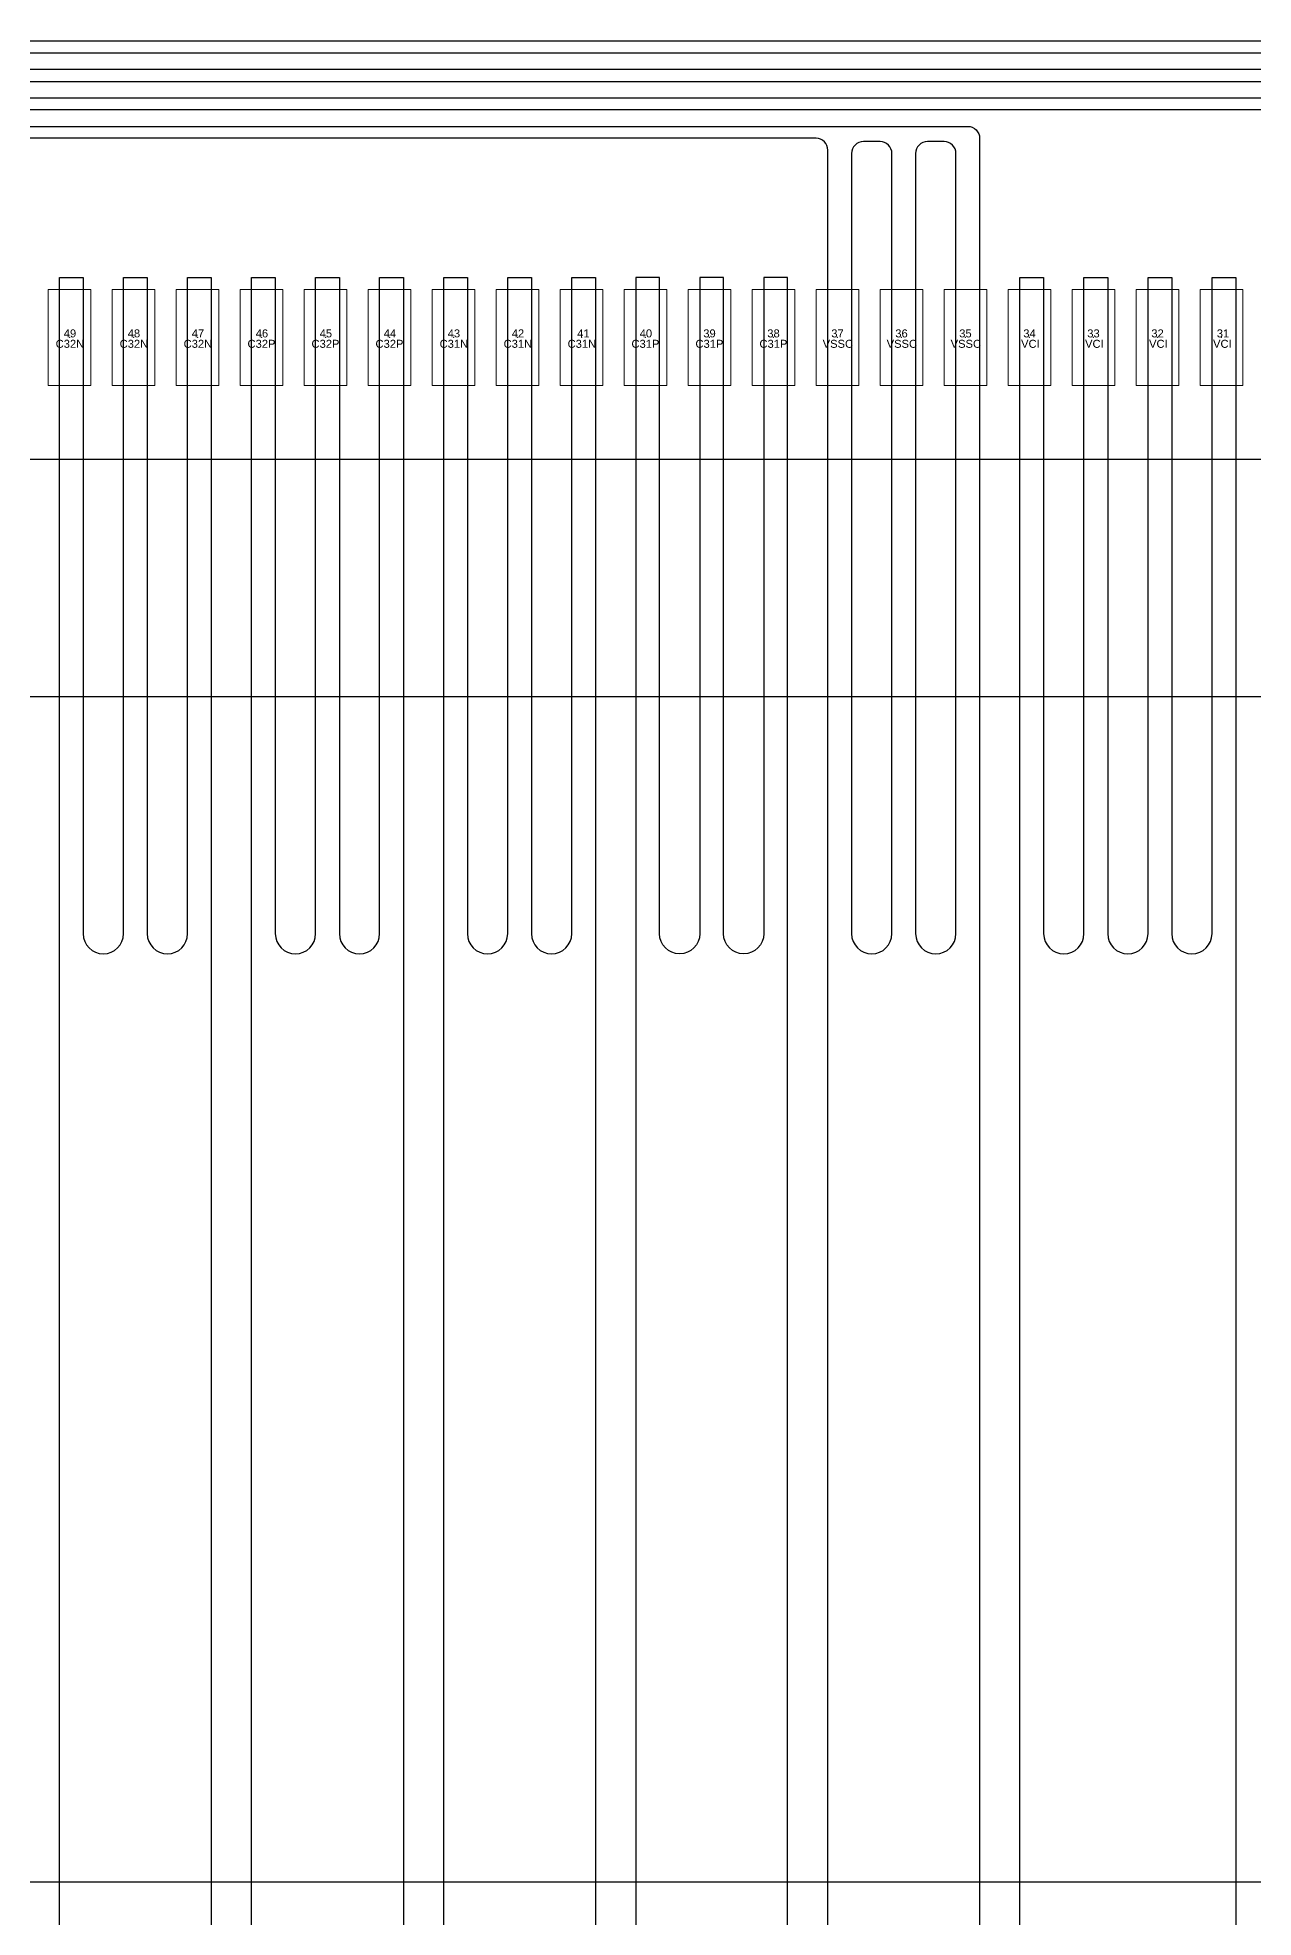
# Model space of a CAD drawing. Extents: x 10 to 206, y -65 to 73.
# Drawn here: x 64.591 to 65.617, y 31.946 to 33.532 of the extents above; entities that cross this region are included whole.
import ezdxf
from ezdxf.enums import TextEntityAlignment as Align

# ---------------------------------------------------------------- set-up
doc = ezdxf.new("R2010")
doc.units = 0
doc.header["$LTSCALE"] = 0.5
doc.layers.get('0').update_dxf_attribs({"lineweight": 13})
for name, color, linetype in [('01 Copper', 3, 'Continuous'), ('03 Solder resist', 6, 'Continuous'), ('04 Chip', 20, 'Continuous'), ('07 Potting', 132, 'Continuous'), ('08 Dimension&pin assignment', 7, 'Continuous')]:
    doc.layers.add(name, color=color, linetype=linetype)
for name, color, linetype, lineweight in [('05 Bump', 130, 'Continuous', 0), ('11 IL no.', 254, 'Continuous', 0), ('12 IL name', 210, 'Continuous', 0)]:
    doc.layers.add(name, color=color, linetype=linetype, lineweight=lineweight)
doc.styles.add('MBC_Arial_Font', font='arial.ttf')
doc.styles.get("Standard").update_dxf_attribs({"font": 'romans.shx', "width": 0.75, "bigfont": 'AllInOneBig.shx'})
doc.dimstyles.new('ISO-25', dxfattribs={"dimtxt": 0.5, "dimasz": 0.8, "dimexe": 0.1, "dimexo": 0.1, "dimgap": 0.1, "dimtad": 1, "dimdec": 3, "dimzin": 1, "dimdsep": 46, "dimtxsty": 'Standard', "dimcen": 0.5, "dimadec": 0, "dimazin": 0, "dimtfac": 1, "dimtdec": 3, "dimtmove": 0, "dimatfit": 3, "dimfxl": 0, "dimarcsym": 0})

# ---------------------------------------------------------------- blocks, each defined once
blk = doc.blocks.new('*U103')
at = {"color": 0}
blk.add_lwpolyline([(-0.018, -0.0405), (0.018, -0.0405), (0.018, 0.0405), (-0.018, 0.0405)], close=True, dxfattribs=at)
at = {"color": 0, "style": 'MBC_Arial_Font', "flags": 1}
for tag, p in [('COMMENT1', (0, 0.0023)), ('COMMENT2', (0, 0.0015)), ('COMMENT3', (0, 0.0007)), ('COMMENT4', (0, -0.0001)), ('PAD_NO', (0, 0.0031)), ('COMMENT5', (0, -0.0009)), ('COMMENT6', (0, -0.0018)), ('COMMENT7', (0, -0.0026)), ('COMMENT8', (0, -0.0034)), ('COMMENT9', (0, -0.0042))]:
    blk.add_attdef(tag, text='', height=0.000625, dxfattribs=at).set_placement(p, align=Align.MIDDLE_CENTER)
blk = doc.blocks.new('*U104')
at = {"color": 0}
blk.add_lwpolyline([(-0.018, -0.0405), (0.018, -0.0405), (0.018, 0.0405), (-0.018, 0.0405)], close=True, dxfattribs=at)
at = {"color": 0, "style": 'MBC_Arial_Font', "flags": 1}
for tag, p in [('COMMENT1', (0, 0.0023)), ('COMMENT2', (0, 0.0015)), ('COMMENT3', (0, 0.0007)), ('COMMENT4', (0, -0.0001)), ('PAD_NO', (0, 0.0031)), ('COMMENT5', (0, -0.0009)), ('COMMENT6', (0, -0.0018)), ('COMMENT7', (0, -0.0026)), ('COMMENT8', (0, -0.0034)), ('COMMENT9', (0, -0.0042))]:
    blk.add_attdef(tag, text='', height=0.000625, dxfattribs=at).set_placement(p, align=Align.MIDDLE_CENTER)
blk = doc.blocks.new('*U105')
at = {"color": 0}
blk.add_lwpolyline([(-0.018, -0.0405), (0.018, -0.0405), (0.018, 0.0405), (-0.018, 0.0405)], close=True, dxfattribs=at)
at = {"color": 0, "style": 'MBC_Arial_Font', "flags": 1}
for tag, p in [('COMMENT1', (0, 0.0023)), ('COMMENT2', (0, 0.0015)), ('COMMENT3', (0, 0.0007)), ('COMMENT4', (0, -0.0001)), ('PAD_NO', (0, 0.0031)), ('COMMENT5', (0, -0.0009)), ('COMMENT6', (0, -0.0018)), ('COMMENT7', (0, -0.0026)), ('COMMENT8', (0, -0.0034)), ('COMMENT9', (0, -0.0042))]:
    blk.add_attdef(tag, text='', height=0.000625, dxfattribs=at).set_placement(p, align=Align.MIDDLE_CENTER)
blk = doc.blocks.new('*U106')
at = {"color": 0}
blk.add_lwpolyline([(-0.018, -0.0405), (0.018, -0.0405), (0.018, 0.0405), (-0.018, 0.0405)], close=True, dxfattribs=at)
at = {"color": 0, "style": 'MBC_Arial_Font', "flags": 1}
for tag, p in [('COMMENT1', (0, 0.0023)), ('COMMENT2', (0, 0.0015)), ('COMMENT3', (0, 0.0007)), ('COMMENT4', (0, -0.0001)), ('PAD_NO', (0, 0.0031)), ('COMMENT5', (0, -0.0009)), ('COMMENT6', (0, -0.0018)), ('COMMENT7', (0, -0.0026)), ('COMMENT8', (0, -0.0034)), ('COMMENT9', (0, -0.0042))]:
    blk.add_attdef(tag, text='', height=0.000625, dxfattribs=at).set_placement(p, align=Align.MIDDLE_CENTER)
blk = doc.blocks.new('*U107')
at = {"color": 0}
blk.add_lwpolyline([(-0.018, -0.0405), (0.018, -0.0405), (0.018, 0.0405), (-0.018, 0.0405)], close=True, dxfattribs=at)
at = {"color": 0, "style": 'MBC_Arial_Font', "flags": 1}
for tag, p in [('COMMENT1', (0, 0.0023)), ('COMMENT2', (0, 0.0015)), ('COMMENT3', (0, 0.0007)), ('COMMENT4', (0, -0.0001)), ('PAD_NO', (0, 0.0031)), ('COMMENT5', (0, -0.0009)), ('COMMENT6', (0, -0.0018)), ('COMMENT7', (0, -0.0026)), ('COMMENT8', (0, -0.0034)), ('COMMENT9', (0, -0.0042))]:
    blk.add_attdef(tag, text='', height=0.000625, dxfattribs=at).set_placement(p, align=Align.MIDDLE_CENTER)
blk = doc.blocks.new('*U108')
at = {"color": 0}
blk.add_lwpolyline([(-0.018, -0.0405), (0.018, -0.0405), (0.018, 0.0405), (-0.018, 0.0405)], close=True, dxfattribs=at)
at = {"color": 0, "style": 'MBC_Arial_Font', "flags": 1}
for tag, p in [('COMMENT1', (0, 0.0023)), ('COMMENT2', (0, 0.0015)), ('COMMENT3', (0, 0.0007)), ('COMMENT4', (0, -0.0001)), ('PAD_NO', (0, 0.0031)), ('COMMENT5', (0, -0.0009)), ('COMMENT6', (0, -0.0018)), ('COMMENT7', (0, -0.0026)), ('COMMENT8', (0, -0.0034)), ('COMMENT9', (0, -0.0042))]:
    blk.add_attdef(tag, text='', height=0.000625, dxfattribs=at).set_placement(p, align=Align.MIDDLE_CENTER)
blk = doc.blocks.new('*U109')
at = {"color": 0}
blk.add_lwpolyline([(-0.018, -0.0405), (0.018, -0.0405), (0.018, 0.0405), (-0.018, 0.0405)], close=True, dxfattribs=at)
at = {"color": 0, "style": 'MBC_Arial_Font', "flags": 1}
for tag, p in [('COMMENT1', (0, 0.0023)), ('COMMENT2', (0, 0.0015)), ('COMMENT3', (0, 0.0007)), ('COMMENT4', (0, -0.0001)), ('PAD_NO', (0, 0.0031)), ('COMMENT5', (0, -0.0009)), ('COMMENT6', (0, -0.0018)), ('COMMENT7', (0, -0.0026)), ('COMMENT8', (0, -0.0034)), ('COMMENT9', (0, -0.0042))]:
    blk.add_attdef(tag, text='', height=0.000625, dxfattribs=at).set_placement(p, align=Align.MIDDLE_CENTER)
blk = doc.blocks.new('*U110')
at = {"color": 0}
blk.add_lwpolyline([(-0.018, -0.0405), (0.018, -0.0405), (0.018, 0.0405), (-0.018, 0.0405)], close=True, dxfattribs=at)
at = {"color": 0, "style": 'MBC_Arial_Font', "flags": 1}
for tag, p in [('COMMENT1', (0, 0.0023)), ('COMMENT2', (0, 0.0015)), ('COMMENT3', (0, 0.0007)), ('COMMENT4', (0, -0.0001)), ('PAD_NO', (0, 0.0031)), ('COMMENT5', (0, -0.0009)), ('COMMENT6', (0, -0.0018)), ('COMMENT7', (0, -0.0026)), ('COMMENT8', (0, -0.0034)), ('COMMENT9', (0, -0.0042))]:
    blk.add_attdef(tag, text='', height=0.000625, dxfattribs=at).set_placement(p, align=Align.MIDDLE_CENTER)
blk = doc.blocks.new('*U111')
at = {"color": 0}
blk.add_lwpolyline([(-0.018, -0.0405), (0.018, -0.0405), (0.018, 0.0405), (-0.018, 0.0405)], close=True, dxfattribs=at)
at = {"color": 0, "style": 'MBC_Arial_Font', "flags": 1}
for tag, p in [('COMMENT1', (0, 0.0023)), ('COMMENT2', (0, 0.0015)), ('COMMENT3', (0, 0.0007)), ('COMMENT4', (0, -0.0001)), ('PAD_NO', (0, 0.0031)), ('COMMENT5', (0, -0.0009)), ('COMMENT6', (0, -0.0018)), ('COMMENT7', (0, -0.0026)), ('COMMENT8', (0, -0.0034)), ('COMMENT9', (0, -0.0042))]:
    blk.add_attdef(tag, text='', height=0.000625, dxfattribs=at).set_placement(p, align=Align.MIDDLE_CENTER)
blk = doc.blocks.new('*U112')
at = {"color": 0}
blk.add_lwpolyline([(-0.018, -0.0405), (0.018, -0.0405), (0.018, 0.0405), (-0.018, 0.0405)], close=True, dxfattribs=at)
at = {"color": 0, "style": 'MBC_Arial_Font', "flags": 1}
for tag, p in [('COMMENT1', (0, 0.0023)), ('COMMENT2', (0, 0.0015)), ('COMMENT3', (0, 0.0007)), ('COMMENT4', (0, -0.0001)), ('PAD_NO', (0, 0.0031)), ('COMMENT5', (0, -0.0009)), ('COMMENT6', (0, -0.0018)), ('COMMENT7', (0, -0.0026)), ('COMMENT8', (0, -0.0034)), ('COMMENT9', (0, -0.0042))]:
    blk.add_attdef(tag, text='', height=0.000625, dxfattribs=at).set_placement(p, align=Align.MIDDLE_CENTER)
blk = doc.blocks.new('*U113')
at = {"color": 0}
blk.add_lwpolyline([(-0.018, -0.0405), (0.018, -0.0405), (0.018, 0.0405), (-0.018, 0.0405)], close=True, dxfattribs=at)
at = {"color": 0, "style": 'MBC_Arial_Font', "flags": 1}
for tag, p in [('COMMENT1', (0, 0.0023)), ('COMMENT2', (0, 0.0015)), ('COMMENT3', (0, 0.0007)), ('COMMENT4', (0, -0.0001)), ('PAD_NO', (0, 0.0031)), ('COMMENT5', (0, -0.0009)), ('COMMENT6', (0, -0.0018)), ('COMMENT7', (0, -0.0026)), ('COMMENT8', (0, -0.0034)), ('COMMENT9', (0, -0.0042))]:
    blk.add_attdef(tag, text='', height=0.000625, dxfattribs=at).set_placement(p, align=Align.MIDDLE_CENTER)
blk = doc.blocks.new('*U114')
at = {"color": 0}
blk.add_lwpolyline([(-0.018, -0.0405), (0.018, -0.0405), (0.018, 0.0405), (-0.018, 0.0405)], close=True, dxfattribs=at)
at = {"color": 0, "style": 'MBC_Arial_Font', "flags": 1}
for tag, p in [('COMMENT1', (0, 0.0023)), ('COMMENT2', (0, 0.0015)), ('COMMENT3', (0, 0.0007)), ('COMMENT4', (0, -0.0001)), ('PAD_NO', (0, 0.0031)), ('COMMENT5', (0, -0.0009)), ('COMMENT6', (0, -0.0018)), ('COMMENT7', (0, -0.0026)), ('COMMENT8', (0, -0.0034)), ('COMMENT9', (0, -0.0042))]:
    blk.add_attdef(tag, text='', height=0.000625, dxfattribs=at).set_placement(p, align=Align.MIDDLE_CENTER)
blk = doc.blocks.new('*U115')
at = {"color": 0}
blk.add_lwpolyline([(-0.018, -0.0405), (0.018, -0.0405), (0.018, 0.0405), (-0.018, 0.0405)], close=True, dxfattribs=at)
at = {"color": 0, "style": 'MBC_Arial_Font', "flags": 1}
for tag, p in [('COMMENT1', (0, 0.0023)), ('COMMENT2', (0, 0.0015)), ('COMMENT3', (0, 0.0007)), ('COMMENT4', (0, -0.0001)), ('PAD_NO', (0, 0.0031)), ('COMMENT5', (0, -0.0009)), ('COMMENT6', (0, -0.0018)), ('COMMENT7', (0, -0.0026)), ('COMMENT8', (0, -0.0034)), ('COMMENT9', (0, -0.0042))]:
    blk.add_attdef(tag, text='', height=0.000625, dxfattribs=at).set_placement(p, align=Align.MIDDLE_CENTER)
blk = doc.blocks.new('*U116')
at = {"color": 0}
blk.add_lwpolyline([(-0.018, -0.0405), (0.018, -0.0405), (0.018, 0.0405), (-0.018, 0.0405)], close=True, dxfattribs=at)
at = {"color": 0, "style": 'MBC_Arial_Font', "flags": 1}
for tag, p in [('COMMENT1', (0, 0.0023)), ('COMMENT2', (0, 0.0015)), ('COMMENT3', (0, 0.0007)), ('COMMENT4', (0, -0.0001)), ('PAD_NO', (0, 0.0031)), ('COMMENT5', (0, -0.0009)), ('COMMENT6', (0, -0.0018)), ('COMMENT7', (0, -0.0026)), ('COMMENT8', (0, -0.0034)), ('COMMENT9', (0, -0.0042))]:
    blk.add_attdef(tag, text='', height=0.000625, dxfattribs=at).set_placement(p, align=Align.MIDDLE_CENTER)
blk = doc.blocks.new('*U117')
at = {"color": 0}
blk.add_lwpolyline([(-0.018, -0.0405), (0.018, -0.0405), (0.018, 0.0405), (-0.018, 0.0405)], close=True, dxfattribs=at)
at = {"color": 0, "style": 'MBC_Arial_Font', "flags": 1}
for tag, p in [('COMMENT1', (0, 0.0023)), ('COMMENT2', (0, 0.0015)), ('COMMENT3', (0, 0.0007)), ('COMMENT4', (0, -0.0001)), ('PAD_NO', (0, 0.0031)), ('COMMENT5', (0, -0.0009)), ('COMMENT6', (0, -0.0018)), ('COMMENT7', (0, -0.0026)), ('COMMENT8', (0, -0.0034)), ('COMMENT9', (0, -0.0042))]:
    blk.add_attdef(tag, text='', height=0.000625, dxfattribs=at).set_placement(p, align=Align.MIDDLE_CENTER)
blk = doc.blocks.new('*U118')
at = {"color": 0}
blk.add_lwpolyline([(-0.018, -0.0405), (0.018, -0.0405), (0.018, 0.0405), (-0.018, 0.0405)], close=True, dxfattribs=at)
at = {"color": 0, "style": 'MBC_Arial_Font', "flags": 1}
for tag, p in [('COMMENT1', (0, 0.0023)), ('COMMENT2', (0, 0.0015)), ('COMMENT3', (0, 0.0007)), ('COMMENT4', (0, -0.0001)), ('PAD_NO', (0, 0.0031)), ('COMMENT5', (0, -0.0009)), ('COMMENT6', (0, -0.0018)), ('COMMENT7', (0, -0.0026)), ('COMMENT8', (0, -0.0034)), ('COMMENT9', (0, -0.0042))]:
    blk.add_attdef(tag, text='', height=0.000625, dxfattribs=at).set_placement(p, align=Align.MIDDLE_CENTER)
blk = doc.blocks.new('*U119')
at = {"color": 0}
blk.add_lwpolyline([(-0.018, -0.0405), (0.018, -0.0405), (0.018, 0.0405), (-0.018, 0.0405)], close=True, dxfattribs=at)
at = {"color": 0, "style": 'MBC_Arial_Font', "flags": 1}
for tag, p in [('COMMENT1', (0, 0.0023)), ('COMMENT2', (0, 0.0015)), ('COMMENT3', (0, 0.0007)), ('COMMENT4', (0, -0.0001)), ('PAD_NO', (0, 0.0031)), ('COMMENT5', (0, -0.0009)), ('COMMENT6', (0, -0.0018)), ('COMMENT7', (0, -0.0026)), ('COMMENT8', (0, -0.0034)), ('COMMENT9', (0, -0.0042))]:
    blk.add_attdef(tag, text='', height=0.000625, dxfattribs=at).set_placement(p, align=Align.MIDDLE_CENTER)
blk = doc.blocks.new('*U120')
at = {"color": 0}
blk.add_lwpolyline([(-0.018, -0.0405), (0.018, -0.0405), (0.018, 0.0405), (-0.018, 0.0405)], close=True, dxfattribs=at)
at = {"color": 0, "style": 'MBC_Arial_Font', "flags": 1}
for tag, p in [('COMMENT1', (0, 0.0023)), ('COMMENT2', (0, 0.0015)), ('COMMENT3', (0, 0.0007)), ('COMMENT4', (0, -0.0001)), ('PAD_NO', (0, 0.0031)), ('COMMENT5', (0, -0.0009)), ('COMMENT6', (0, -0.0018)), ('COMMENT7', (0, -0.0026)), ('COMMENT8', (0, -0.0034)), ('COMMENT9', (0, -0.0042))]:
    blk.add_attdef(tag, text='', height=0.000625, dxfattribs=at).set_placement(p, align=Align.MIDDLE_CENTER)
blk = doc.blocks.new('*U121')
at = {"color": 0}
blk.add_lwpolyline([(-0.018, -0.0405), (0.018, -0.0405), (0.018, 0.0405), (-0.018, 0.0405)], close=True, dxfattribs=at)
at = {"color": 0, "style": 'MBC_Arial_Font', "flags": 1}
for tag, p in [('COMMENT1', (0, 0.0023)), ('COMMENT2', (0, 0.0015)), ('COMMENT3', (0, 0.0007)), ('COMMENT4', (0, -0.0001)), ('PAD_NO', (0, 0.0031)), ('COMMENT5', (0, -0.0009)), ('COMMENT6', (0, -0.0018)), ('COMMENT7', (0, -0.0026)), ('COMMENT8', (0, -0.0034)), ('COMMENT9', (0, -0.0042))]:
    blk.add_attdef(tag, text='', height=0.000625, dxfattribs=at).set_placement(p, align=Align.MIDDLE_CENTER)
blk = doc.blocks.new('*D620')
at = {"layer": '08 Dimension&pin assignment', "color": 0, "lineweight": -2, "transparency": 16777216}
for p, q in [((67.9223, 32.3914), (67.9223, 22.9514)), ((56.2923, 32.3764), (56.2923, 22.9514)), ((57.0923, 23.0514), (67.1223, 23.0514))]:
    blk.add_line(p, q, dxfattribs=at)
at = {"layer": '08 Dimension&pin assignment', "color": 0, "transparency": 16777216}
for points in [[(57.0923, 23.1848), (57.0923, 22.9181), (56.2923, 23.0514)], [(67.1223, 23.1848), (67.1223, 22.9181), (67.9223, 23.0514)]]:
    blk.add_solid(points, dxfattribs=at)
at = {"layer": 'Defpoints', "color": 0, "transparency": 16777216}
for p in [(67.9223, 32.4914), (56.2923, 32.4764), (67.9223, 23.0514)]:
    blk.add_point(p, dxfattribs=at)
at = {"layer": '08 Dimension&pin assignment', "color": 0, "transparency": 16777216, "insert": (62.1073, 23.5324), "char_height": 0.5, "attachment_point": 5}
blk.add_mtext('{\\Fromans,chineset|c134;11.630}(Max. Potting Area){\\Fromans,chineset|c134; \\fSimSun|b0|i0|c134|p2;点胶范围包括实胶和虚胶}', dxfattribs=at)
blk = doc.blocks.new('*D627')
at = {"layer": '08 Dimension&pin assignment', "color": 0, "lineweight": -2, "transparency": 16777216}
for p, q in [((67.5223, 32.9764), (67.5223, 21.9514)), ((62.1073, 27.9964), (62.1073, 21.9514)), ((62.9073, 22.0514), (66.7223, 22.0514))]:
    blk.add_line(p, q, dxfattribs=at)
at = {"layer": '08 Dimension&pin assignment', "color": 0, "transparency": 16777216}
for points in [[(62.9073, 22.1848), (62.9073, 21.9181), (62.1073, 22.0514)], [(66.7223, 21.9181), (66.7223, 22.1848), (67.5223, 22.0514)]]:
    blk.add_solid(points, dxfattribs=at)
at = {"layer": 'Defpoints', "color": 0, "transparency": 16777216}
for p in [(67.5223, 33.0764), (62.1073, 28.0964), (67.5223, 22.0514)]:
    blk.add_point(p, dxfattribs=at)
at = {"layer": '08 Dimension&pin assignment', "color": 0, "transparency": 16777216, "insert": (64.8823, 22.5324), "char_height": 0.5, "attachment_point": 5}
blk.add_mtext('5.415%%P0.15(SR)', dxfattribs=at)
blk = doc.blocks.new('*D632')
at = {"layer": '08 Dimension&pin assignment', "color": 0, "lineweight": -2, "transparency": 16777216}
for p, q in [((86.5948, 34.3764), (86.5948, 45.0329)), ((57.8573, 33.5764), (86.6948, 33.5764)), ((79.6948, 33.5764), (86.6948, 33.5764)), ((86.5948, 32.7764), (86.5948, 31.9764))]:
    blk.add_line(p, q, dxfattribs=at)
at = {"layer": '08 Dimension&pin assignment', "color": 0, "transparency": 16777216}
for points in [[(86.4614, 34.3764), (86.7281, 34.3764), (86.5948, 33.5764)], [(86.4614, 32.7764), (86.7281, 32.7764), (86.5948, 33.5764)]]:
    blk.add_solid(points, dxfattribs=at)
at = {"layer": '08 Dimension&pin assignment', "color": 0, "transparency": 16777216, "insert": (86.1138, 41.0847), "char_height": 0.5, "attachment_point": 5, "rotation": 90}
blk.add_mtext('0%%P1(%%C5mm Tape NG Hole)', dxfattribs=at)
blk = doc.blocks.new('*D691')
at = {"layer": '08 Dimension&pin assignment', "color": 0, "lineweight": -2, "transparency": 16777216}
for p, q in [((57.0012, 33.2299), (57.0012, 24.3592)), ((67.2133, 33.2299), (67.2133, 24.3592)), ((57.8012, 24.4592), (66.4133, 24.4592)), ((67.2133, 24.4592), (80.1123, 24.4592))]:
    blk.add_line(p, q, dxfattribs=at)
at = {"layer": '08 Dimension&pin assignment', "color": 0, "transparency": 16777216}
for points in [[(57.8012, 24.5926), (57.8012, 24.3259), (57.0012, 24.4592)], [(66.4133, 24.3259), (66.4133, 24.5926), (67.2133, 24.4592)]]:
    blk.add_solid(points, dxfattribs=at)
at = {"layer": 'Defpoints', "color": 0, "transparency": 16777216}
for p in [(57.0012, 33.3299), (67.2133, 33.3299), (67.2133, 24.4592)]:
    blk.add_point(p, dxfattribs=at)
at = {"layer": '08 Dimension&pin assignment', "color": 0, "transparency": 16777216, "insert": (74.3605, 24.9402), "char_height": 0.5, "attachment_point": 5}
blk.add_mtext('{\\Fromans,chineset|c0;\\C2;10.206*1.0006\\Fromans.shx,chineset.shx|c0;=\\Fromans,chineset|c0;10.2121236\\Fromans.shx,chineset.shx|c0;%%P0.005(I/L)}', dxfattribs=at)

msp = doc.modelspace()

# ---------------------------------------------------------------- linework, layer by layer
at = {"layer": '01 Copper'}
for points in [[(57.12925974, 33.51942951), (67.08525374, 33.51942951, -0.4142135624), (67.09525374, 33.50942951), (67.09525374, 31.2884105, 1), (67.11525374, 31.2884105), (67.11525374, 33.48803816, -1), (67.14928614, 33.48803816), (67.14928614, 31.31508679, 1), (67.16928614, 31.31508679), (67.16928614, 33.51942951, 0.4142135624), (67.15928614, 33.52942951), (57.05522734, 33.52942951, 0.4142135624)], [(57.23732454, 33.49542951), (66.97718894, 33.49542951, -0.4142135624), (66.98718894, 33.48542951), (66.98718894, 31.20370394, 1), (67.00718894, 31.20370394), (67.00718894, 33.46452333, -1), (67.04122134, 33.46452333), (67.04122134, 31.23038023, 1), (67.06122134, 31.23038023), (67.06122134, 33.49542951, 0.4142135624), (67.05122134, 33.50542951), (57.16329214, 33.50542951, 0.4142135624)], [(57.27135694, 33.48142951), (66.94315654, 33.48142951, -0.4142135624), (66.95315654, 33.47142951), (66.95315654, 31.1464956, -0.2304494775), (66.91484793, 31.06779253), (66.40556536, 30.66859151, 0.2304494775), (66.36725674, 30.58988844), (66.36725674, 28.68960799), (66.34725674, 28.65960799), (66.34725674, 28.45960799), (66.36725674, 28.42960799), (66.36725674, 27.10142951), (66.29725674, 27.10142951), (66.29725674, 28.42960799), (66.31725674, 28.45960799), (66.31725674, 28.65960799), (66.29725674, 28.68960799), (66.29725674, 30.61125487, -0.2304494775), (66.33556536, 30.68995794), (66.84081553, 31.08599816, 0.2304494775), (66.87912414, 31.16470123), (66.87912414, 33.46142951, 0.4142135624), (66.86912414, 33.47142951), (57.34538934, 33.47142951, 0.4142135624)], [(58.13587534, 33.45742951), (65.37621694, 33.45742951, -0.4142135624), (65.38621694, 33.44742951), (65.38621694, 31.62085231, -0.2304494775), (65.34790833, 31.54214924), (64.97556536, 31.25028829, 0.2304494775), (64.93725674, 31.17158522), (64.93725674, 28.68960799), (64.91725674, 28.65960799), (64.91725674, 28.45960799), (64.93725674, 28.42960799), (64.93725674, 27.10142951), (64.86725674, 27.10142951), (64.86725674, 28.42960799), (64.88725674, 28.45960799), (64.88725674, 28.65960799), (64.86725674, 28.68960799), (64.86725674, 31.24377558, -0.2304494775), (64.90556536, 31.32247865), (65.21984353, 31.56882552, 0.2304494775), (65.25815214, 31.64752859), (65.25815214, 33.43742951, 0.4142135624), (65.24815214, 33.44742951), (58.31797254, 33.44742951, 0.4142135624)], [(64.34725674, 28.68960799), (64.34725674, 31.54770885, -0.2304494775), (64.38556536, 31.62641192), (64.57145473, 31.77212125, 0.2304494775), (64.60976334, 31.85082432), (64.60976334, 33.32992951), (64.62976334, 33.32992951), (64.62976334, 32.77642951, 1), (64.66379574, 32.77642951), (64.66379574, 33.32992951), (64.68379574, 33.32992951), (64.68379574, 32.77642951, 1), (64.71782814, 32.77642951), (64.71782814, 33.32992951), (64.73782814, 33.32992951), (64.73782814, 31.82414804, -0.2304494775), (64.69951953, 31.74544497), (64.45556536, 31.55422155, 0.2304494775), (64.41725674, 31.47551848), (64.41725674, 28.68960799)], [(64.47725674, 28.68960799), (64.47725674, 31.47172553, -0.2304494775), (64.51556536, 31.5504286), (64.73355193, 31.72129732, 0.2304494775), (64.77186054, 31.80000039), (64.77186054, 33.32992951), (64.79186054, 33.32992951), (64.79186054, 32.77642951, 1), (64.82589294, 32.77642951), (64.82589294, 33.32992951), (64.84589294, 33.32992951), (64.84589294, 32.77642951, 1), (64.87992534, 32.77642951), (64.87992534, 33.32992951), (64.89992534, 33.32992951), (64.89992534, 31.77332411, -0.2304494775), (64.86161673, 31.69462103), (64.58556536, 31.47823824, 0.2304494775), (64.54725674, 31.39953517), (64.54725674, 28.68960799)], [(64.60725674, 28.68960799), (64.60725674, 31.39574221, -0.2304494775), (64.64556536, 31.47444529), (64.89564913, 31.67047339, 0.2304494775), (64.93395774, 31.74917646), (64.93395774, 33.32992951), (64.95395774, 33.32992951), (64.95395774, 32.77642951, 1), (64.98799014, 32.77642951), (64.98799014, 33.32992951), (65.00799014, 33.32992951), (65.00799014, 32.77642951, 1), (65.04202254, 32.77642951), (65.04202254, 33.32992951), (65.06202254, 33.32992951), (65.06202254, 31.72250017, -0.2304494775), (65.02371393, 31.6437971), (64.71556536, 31.40225492, 0.2304494775), (64.67725674, 31.32355185), (64.67725674, 28.68960799)], [(64.80725674, 28.68960799), (64.80725674, 31.24756854, -0.2304494775), (64.84556536, 31.32627161), (65.18581113, 31.59297317, 0.2304494775), (65.22411974, 31.67167624), (65.22411974, 33.32992951), (65.20411974, 33.32992951), (65.20411974, 32.77642951, -1), (65.17008734, 32.77642951), (65.17008734, 33.32992951), (65.15008734, 33.32992951), (65.15008734, 32.77642951, -1), (65.11605494, 32.77642951), (65.11605494, 33.32992951), (65.09605494, 33.32992951), (65.09605494, 31.69835252, -0.2304494775), (65.05774633, 31.61964945), (64.77556536, 31.39846197, 0.2304494775), (64.73725674, 31.3197589), (64.73725674, 28.68960799)], [(64.99725674, 28.68960799), (64.99725674, 31.16779227, -0.2304494775), (65.03556536, 31.24649534), (65.38194073, 31.51800159, 0.2304494775), (65.42024934, 31.59670466), (65.42024934, 33.32992951), (65.44024934, 33.32992951), (65.44024934, 32.77642951, 1), (65.47428174, 32.77642951), (65.47428174, 33.32992951), (65.49428174, 33.32992951), (65.49428174, 32.77642951, 1), (65.52831414, 32.77642951), (65.52831414, 33.32992951), (65.54831414, 33.32992951), (65.54831414, 32.77642951, 1), (65.58234654, 32.77642951), (65.58234654, 33.32992951), (65.60234654, 33.32992951), (65.60234654, 31.5742637, -0.2304494775), (65.56403793, 31.49556063), (65.10556536, 31.13618702, 0.2304494775), (65.06725674, 31.05748395), (65.06725674, 28.68960799)]]:
    msp.add_lwpolyline(points, format="xyb", dxfattribs=at)
for points in [[(65.30218454, 33.4446797), (65.28815214, 33.4446797, 0.4142135624), (65.27815214, 33.4346797), (65.27815214, 32.77642951, 1), (65.31218454, 32.77642951), (65.31218454, 33.4346797, 0.4142135624)], [(65.35621694, 33.4446797), (65.34218454, 33.4446797, 0.4142135624), (65.33218454, 33.4346797), (65.33218454, 32.77642951, 1), (65.36621694, 32.77642951), (65.36621694, 33.4346797, 0.4142135624)]]:
    msp.add_lwpolyline(points, format="xyb", close=True, dxfattribs=at)
at = {"layer": '03 Solder resist'}
msp.add_lwpolyline([(67.52225674, 33.07642951), (67.52225674, 34.07642951, 0.4142135624), (67.42225674, 34.17642951), (56.79225674, 34.17642951, 0.4142135624), (56.69225674, 34.07642951), (56.69225674, 33.07642951, 0.4142135624), (56.79225674, 32.97642951), (67.42225674, 32.97642951, 0.4142135624)], format="xyb", close=True, dxfattribs=at)
at = {"layer": '04 Chip'}
msp.add_lwpolyline([(67.32225674, 33.17642951), (56.89225674, 33.17642951), (56.89225674, 33.97642951), (67.32225674, 33.97642951)], close=True, dxfattribs=at)
at = {"layer": '05 Bump'}
for p in [(64.61825674, 33.27942951), (64.67225674, 33.27942951), (64.72625674, 33.27942951), (64.78025674, 33.27942951), (64.83425674, 33.27942951), (64.88825674, 33.27942951), (64.94225674, 33.27942951), (64.99625674, 33.27942951), (65.05025674, 33.27942951), (65.10425674, 33.27942951), (65.15825674, 33.27942951), (65.21225674, 33.27942951), (65.26625674, 33.27942951), (65.32025674, 33.27942951), (65.37425674, 33.27942951), (65.42825674, 33.27942951), (65.48225674, 33.27942951), (65.53625674, 33.27942951), (65.59025674, 33.27942951)]:
    msp.add_point(p, dxfattribs=at)
at = {"layer": '07 Potting'}
msp.add_lwpolyline([(56.79225674, 31.97642951), (67.42225674, 31.97642951, 0.4142135624), (67.92225674, 32.47642951), (67.92225674, 34.07642951, 0.4142135624), (67.42225674, 34.57642951), (56.79225674, 34.57642951, 0.4142135624), (56.29225674, 34.07642951), (56.29225674, 32.47642951, 0.4142135624)], format="xyb", close=True, dxfattribs=at)

# ---------------------------------------------------------------- block references
at = {"layer": '05 Bump', "xscale": -1}
for name, p in [('*U121', (64.61825674, 33.27942951)), ('*U120', (64.67225674, 33.27942951)), ('*U119', (64.72625674, 33.27942951)), ('*U118', (64.78025674, 33.27942951)), ('*U117', (64.83425674, 33.27942951)), ('*U116', (64.88825674, 33.27942951)), ('*U115', (64.94225674, 33.27942951)), ('*U114', (64.99625674, 33.27942951)), ('*U113', (65.05025674, 33.27942951)), ('*U112', (65.10425674, 33.27942951)), ('*U111', (65.15825674, 33.27942951)), ('*U110', (65.21225674, 33.27942951)), ('*U109', (65.26625674, 33.27942951)), ('*U108', (65.32025674, 33.27942951)), ('*U107', (65.37425674, 33.27942951)), ('*U106', (65.42825674, 33.27942951)), ('*U105', (65.48225674, 33.27942951)), ('*U104', (65.53625674, 33.27942951)), ('*U103', (65.59025674, 33.27942951))]:
    msp.add_blockref(name, p, dxfattribs=at)

# ---------------------------------------------------------------- texts
at = {"layer": '11 IL no.', "style": 'MBC_Arial_Font'}
for s, p in [('49', (64.61855142, 33.28280451)), ('48', (64.67255142, 33.28280451)), ('47', (64.72656524, 33.28280451)), ('46', (64.78056984, 33.28280451)), ('45', (64.83451459, 33.28280451)), ('44', (64.88859286, 33.28280451)), ('43', (64.94256524, 33.28280451)), ('42', (64.9966343, 33.28280451)), ('41', (65.05186827, 33.28280451)), ('40', (65.10458826, 33.28280451)), ('39', (65.15827516, 33.28280451)), ('38', (65.21227516, 33.28280451)), ('37', (65.26628897, 33.28280451)), ('36', (65.32029358, 33.28280451)), ('35', (65.37423833, 33.28280451)), ('34', (65.4283166, 33.28280451)), ('33', (65.48228897, 33.28280451)), ('32', (65.53635804, 33.28280451)), ('31', (65.59159201, 33.28280451))]:
    msp.add_text(s, height=0.00675, dxfattribs=at).set_placement(p, align=Align.MIDDLE_CENTER)
at = {"layer": '12 IL name', "style": 'MBC_Arial_Font'}
for s, p in [('C32N', (64.61856063, 33.27402951)), ('C32N', (64.67256063, 33.27402951)), ('C32N', (64.72656063, 33.27402951)), ('C32P', (64.78019689, 33.27402951)), ('C32P', (64.83419689, 33.27402951)), ('C32P', (64.88819689, 33.27402951)), ('C31N', (64.94256063, 33.27402951)), ('C31N', (64.99656063, 33.27402951)), ('C31N', (65.05056063, 33.27402951)), ('C31P', (65.10419689, 33.27402951)), ('C31P', (65.15819689, 33.27402951)), ('C31P', (65.21219689, 33.27402951)), ('VSSC', (65.26658826, 33.27402951)), ('VSSC', (65.32058826, 33.27402951)), ('VSSC', (65.37458826, 33.27402951)), ('VCI', (65.42906251, 33.27402951)), ('VCI', (65.48306251, 33.27402951)), ('VCI', (65.53706251, 33.27402951)), ('VCI', (65.59106251, 33.27402951))]:
    msp.add_text(s, height=0.00675, dxfattribs=at).set_placement(p, align=Align.MIDDLE_CENTER)

# ---------------------------------------------------------------- dimensions: what is measured, and where the dimension line sits
at = {"layer": '08 Dimension&pin assignment'}
dim = msp.add_linear_dim(base=(86.5947567431, 33.5764295119), p1=(79.5947567431, 33.5764295119), p2=(57.7572567431, 33.5764295119), angle=90, text='<>%%P1(%%C5mm Tape NG Hole)', dimstyle='ISO-25', override={"dimzin": 8, "dimadec": 3}, dxfattribs=at)
dim.commit()
dim.dimension.update_dxf_attribs({"geometry": '*D632', "text_midpoint": (86.5947567431, 41.0846795121), "dimtype": 160})
at = {"layer": '08 Dimension&pin assignment', "color": 2}
dim = msp.add_linear_dim(base=(67.2133185431, 24.4592296383), p1=(57.0011949431, 33.3299295119), p2=(67.2133185431, 33.3299295119), text='{\\Fromans,chineset|c0;\\C2;10.206*1.0006\\Fromans.shx,chineset.shx|c0;=\\Fromans,chineset|c0;<>\\Fromans.shx,chineset.shx|c0;%%P0.005(I/L)}', dimstyle='ISO-25', override={"dimdec": 8, "dimzin": 8, "dimtxsty": 'Standard', "dimadec": 3}, dxfattribs=at)
dim.commit()
dim.dimension.update_dxf_attribs({"geometry": '*D691', "text_midpoint": (74.3604651722, 24.4592296383), "dimtype": 160})
at = {"layer": '08 Dimension&pin assignment'}
for base, p1, p2, text, override, picture, middle in [((67.52225674, 22.05142951), (62.10725674, 28.09642951), (67.52225674, 33.07642951), '<>%%P0.15(SR)', {"dimzin": 8, "dimtxsty": 'Standard', "dimadec": 3}, '*D627', (64.88225674, 22.05142951)), ((67.92225674, 23.05142951), (56.29225674, 32.47642951), (67.92225674, 32.49142951), '{\\Fromans,chineset|c134;<>}(Max. Potting Area){\\Fromans,chineset|c134; \\fSimSun|b0|i0|c134|p2;点胶范围包括实胶和虚胶}', {"dimadec": 3}, '*D620', (62.10725674, 23.05142951))]:
    dim = msp.add_linear_dim(base=base, p1=p1, p2=p2, text=text, dimstyle='ISO-25', override=override, dxfattribs=at)
    dim.commit()
    dim.dimension.update_dxf_attribs({"geometry": picture, "text_midpoint": middle, "dimtype": 160})

doc.saveas('drawing.dxf')
